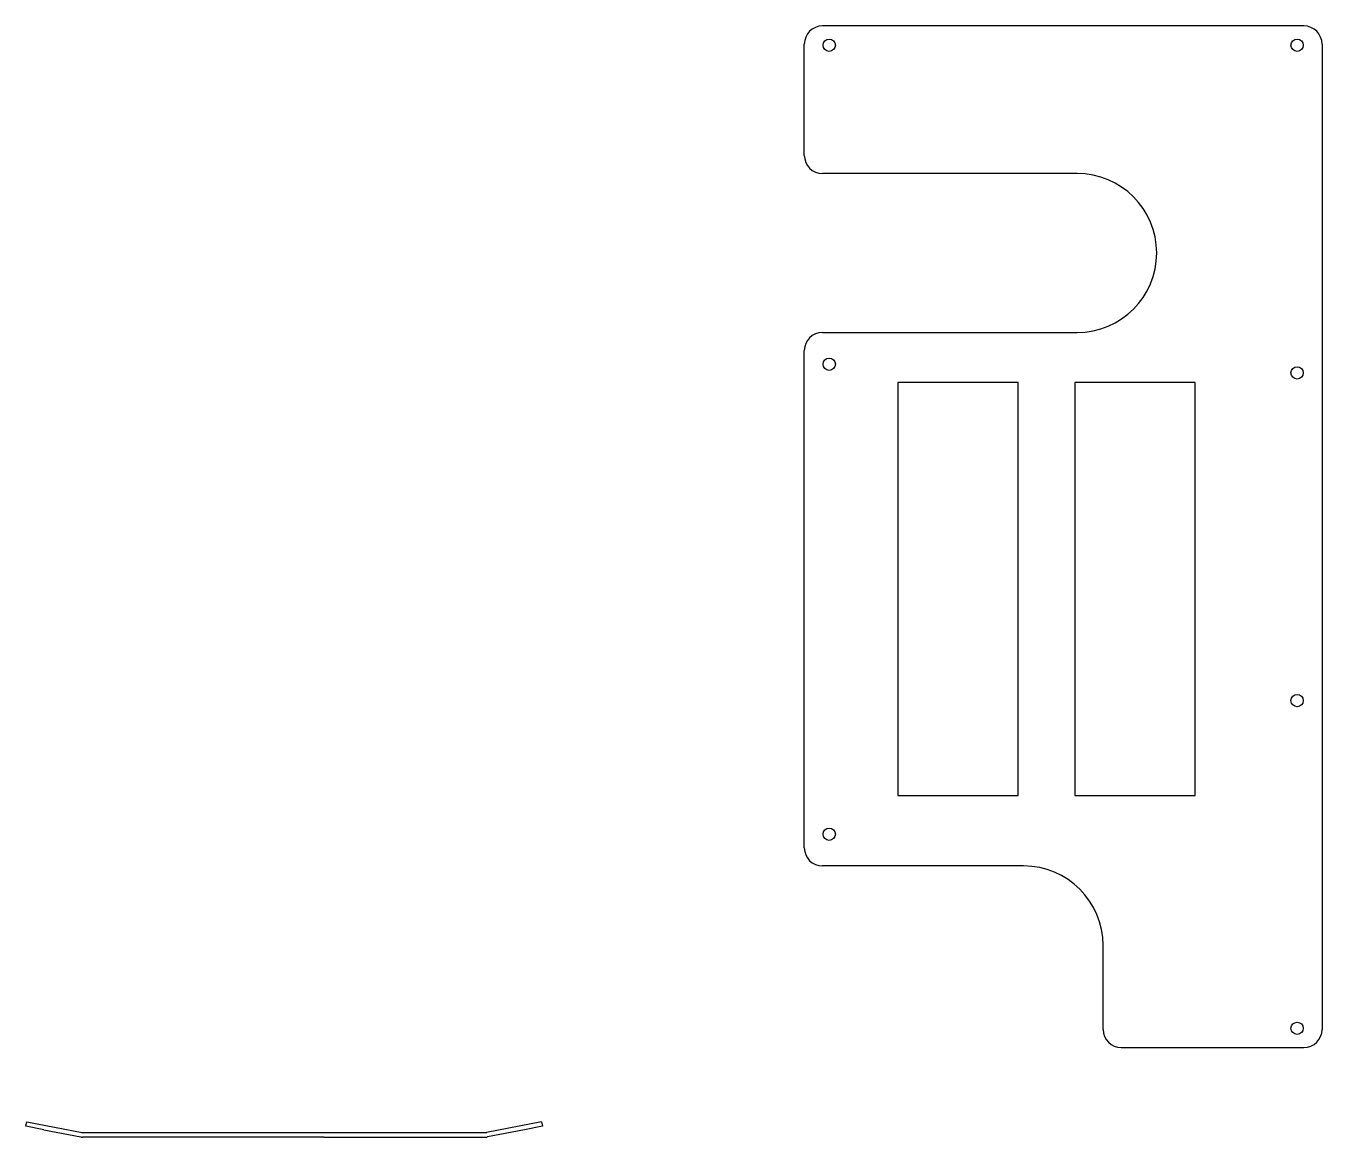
# Model space of a CAD drawing. Extents: x 0 to 1188, y 0 to 733.
# Drawn here: x 617 to 1188, y 244 to 733 of the extents above; entities that cross this region are included whole.
import ezdxf

# ---------------------------------------------------------------- set-up
doc = ezdxf.new("R2010")
doc.units = 0
doc.linetypes.add('SLD-CONTINUA', pattern=[0])
doc.layers.get('0').update_dxf_attribs({"linetype": 'CONTINUOUS'})

msp = doc.modelspace()

# ---------------------------------------------------------------- linework, layer by layer
at = {"color": 7, "linetype": 'SLD-CONTINUA'}
for p, q in [((1180.15617, 732.903759), (968.123094, 732.903759)), ((960.123094, 675.903759), (960.123094, 724.903759)), ((1188.15617, 724.903759), (1188.15617, 290.903759)), ((1080.313896, 667.903759), (968.123094, 667.903759)), ((968.123094, 597.903759), (1080.313896, 597.903759)), ((960.123094, 370.903759), (960.123094, 589.903759)), ((1054.313896, 575.903759), (1001.313896, 575.903759)), ((1001.313896, 575.903759), (1001.313896, 393.903759)), ((1054.313896, 393.903759), (1054.313896, 575.903759)), ((1132.313896, 575.903759), (1079.313896, 575.903759)), ((1079.313896, 575.903759), (1079.313896, 393.903759)), ((1132.313896, 393.903759), (1132.313896, 575.903759)), ((1001.313896, 393.903759), (1054.313896, 393.903759)), ((1079.313896, 393.903759), (1132.313896, 393.903759)), ((1056.728604, 362.903759), (968.123094, 362.903759)), ((1091.728604, 290.903759), (1091.728604, 327.903759)), ((1099.728604, 282.903759), (1180.15617, 282.903759)), ((617.320524, 248.276393), (617.702142, 250.239647)), ((625.173541, 246.749921), (617.320524, 248.276393)), ((617.702142, 250.239647), (642.053782, 245.506168)), ((625.173541, 246.749921), (641.483124, 243.579659)), ((642.053782, 245.506168), (820.090409, 245.506168)), ((844.442049, 250.239647), (820.090409, 245.506168)), ((836.97065, 246.749921), (820.661067, 243.579659)), ((844.823667, 248.276393), (836.97065, 246.749921)), ((844.442049, 250.239647), (844.823667, 248.276393)), ((705.483124, 243.506168), (642.24636, 243.506168)), ((713.483124, 243.506168), (705.483124, 243.506168)), ((748.483124, 243.506168), (713.483124, 243.506168)), ((748.483124, 243.506168), (819.897831, 243.506168))]:
    msp.add_line(p, q, dxfattribs=at)
for centre in [(971.123094, 724.403759), (1177.15617, 724.403759), (971.123094, 583.903759), (1177.15617, 580.070426), (1177.15617, 435.737093), (971.123094, 376.903759), (1177.15617, 291.403759)]:
    msp.add_circle(centre, 2.7, dxfattribs=at)
for centre, radius, start, end in [((968.123094, 724.903759), 8, 90, 180), ((1180.15617, 724.903759), 8, 0, 90), ((968.123094, 675.903759), 8, 180, 270), ((1080.313896, 632.903759), 35, 270, 90), ((968.123094, 589.903759), 8, 90, 180), ((968.123094, 370.903759), 8, 180, 270), ((1056.728604, 327.903759), 35, 0, 90), ((1099.728604, 290.903759), 8, 180, 270), ((1180.15617, 290.903759), 8, 270, 0), ((642.24636, 247.506168), 2, 259, 270), ((819.897831, 247.506168), 2, 270, 281), ((642.24636, 247.506168), 4, 259, 270), ((819.897831, 247.506168), 4, 270, 281)]:
    msp.add_arc(centre, radius, start, end, dxfattribs=at)

doc.saveas('drawing.dxf')
